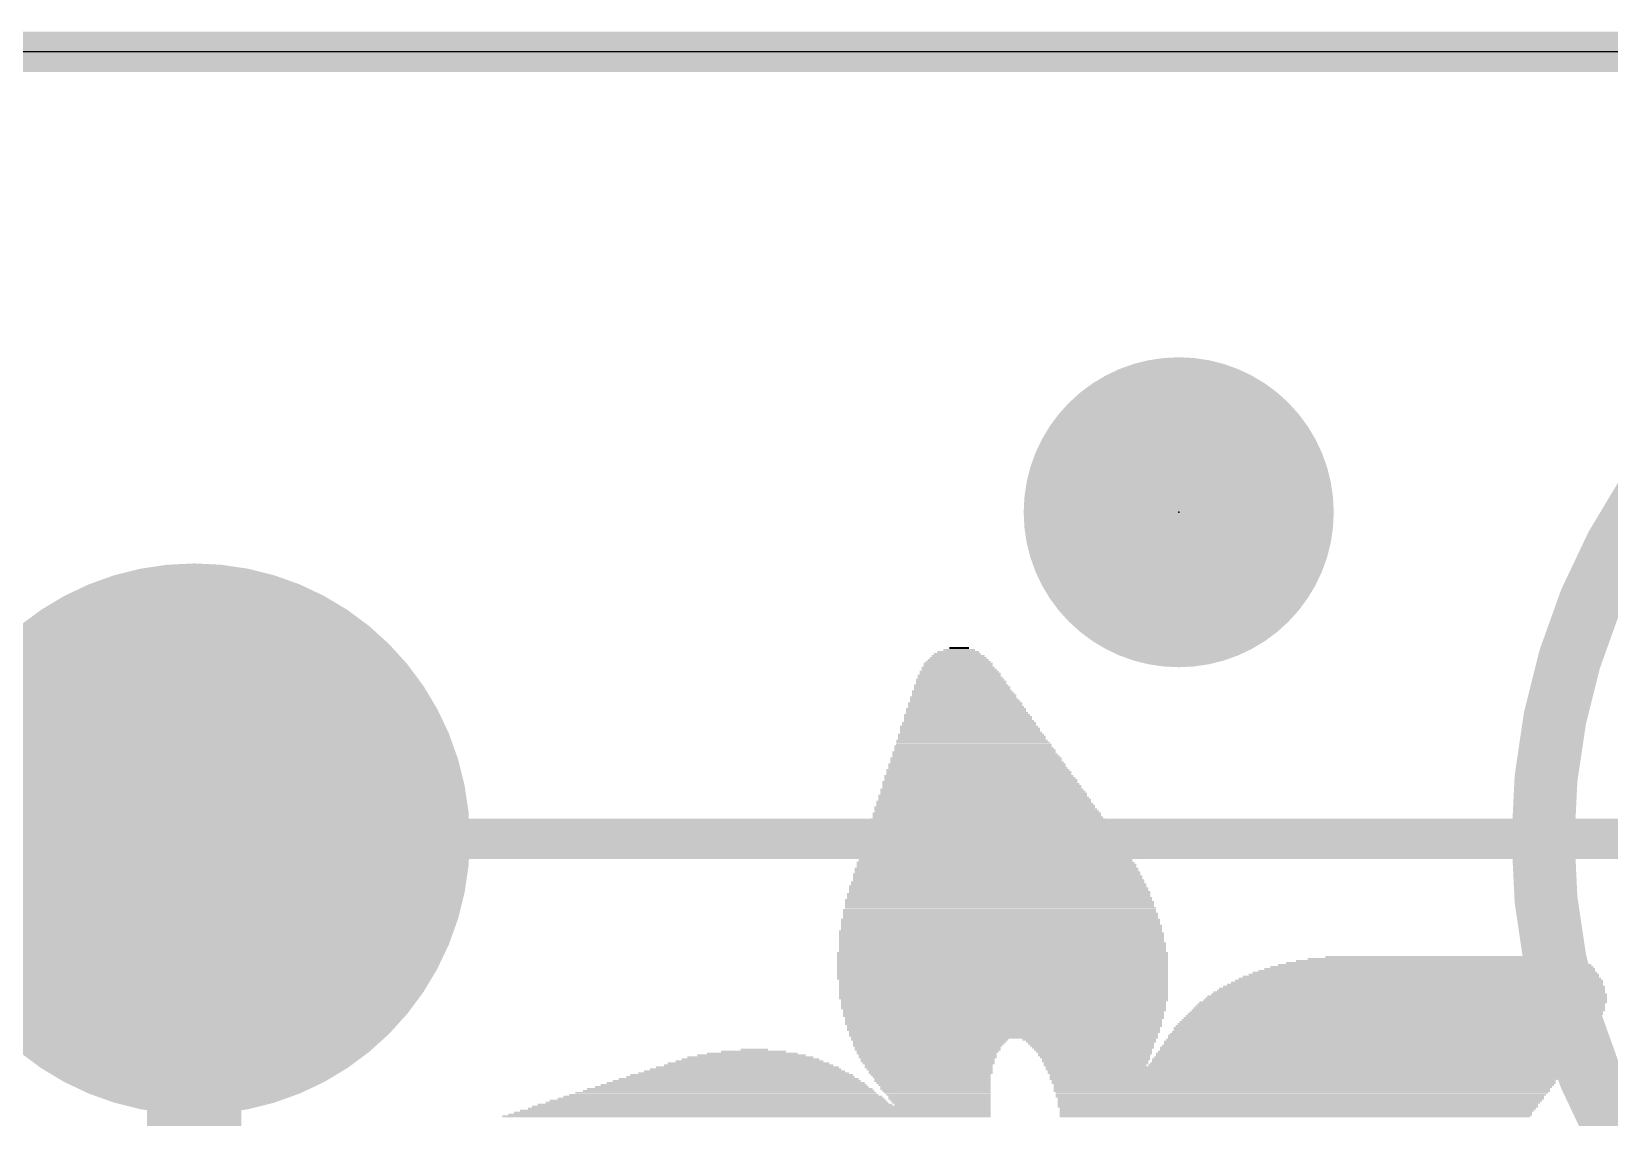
# Model space of a CAD drawing. Extents: x -0.1 to 34.1, y -8.2 to 17.8.
# Drawn here: x 15.99 to 21.07, y 14.34 to 17.85 of the extents above; entities that cross this region are included whole.
import ezdxf

# ---------------------------------------------------------------- set-up
doc = ezdxf.new("R2010")
doc.units = 0
for name, color, linetype in [('1', 12, 'CONTINUOUS'), ('17', 110, 'CONTINUOUS'), ('20', 53, 'CONTINUOUS'), ('21', 40, 'CONTINUOUS'), ('22', 6, 'CONTINUOUS'), ('23', 40, 'CONTINUOUS'), ('47', 253, 'CONTINUOUS')]:
    doc.layers.add(name, color=color, linetype=linetype)

# ---------------------------------------------------------------- blocks, each defined once
blk = doc.blocks.new('PIE')
at = {"const_width": 0.5}
blk.add_lwpolyline([(0, -0.25, 1), (0, 0.25, 1), (0, -0.25)], format="xyb", dxfattribs=at)
blk = doc.blocks.new('ROUNDP')
at = {"const_width": 0.5}
blk.add_lwpolyline([(0, -0.25, 1), (0, 0.25, 1), (0, -0.25)], format="xyb", dxfattribs=at)
blk = doc.blocks.new('RECT')
blk.add_solid([(-0.5, -0.5), (0.5, -0.5), (-0.5, 0.5), (0.5, 0.5)])

msp = doc.modelspace()

# ---------------------------------------------------------------- linework, layer by layer
at = {"layer": '1', "const_width": 0.3048}
msp.add_lwpolyline([(16.51, 15.24), (16.51, 12.446)], dxfattribs=at)
at = {"layer": '1', "const_width": 0.1524}
msp.add_lwpolyline([(16.5862, 15.24, 1), (16.4338, 15.24)], format="xyb", dxfattribs=at)
at = {"layer": '20'}
msp.add_line((22.86, 17.78), (2.54, 17.78), dxfattribs=at)
at = {"layer": '21', "const_width": 0.2032}
msp.add_lwpolyline([(22.86, 13.24, 1), (22.86, 17.24, 1), (22.86, 13.24)], format="xyb", dxfattribs=at)
at = {"layer": '23'}
msp.add_point((19.685, 16.2941), dxfattribs=at)
at = {"layer": '47', "const_width": 0.13}
for points in [[(12.319, 17.78), (34.081, 17.78)], [(12.7, 15.24), (31.287, 15.24)]]:
    msp.add_lwpolyline(points, dxfattribs=at)

# ---------------------------------------------------------------- block references
at = {"layer": '1'}
msp.add_blockref('PIE', (19.685, 16.2941), dxfattribs=at)
at = {"layer": '17', "xscale": 1.778, "yscale": 1.778, "rotation": 90}
msp.add_blockref('ROUNDP', (16.51, 15.24), dxfattribs=at)
msp.add_blockref('ROUNDP', (16.51, 15.24), dxfattribs=at)
at = {"layer": '22', "rotation": 180}
for p, xscale, yscale in [((18.9738, 15.8242), 0.1842, 0.0064), ((18.9738, 15.8306), 0.1714, 0.0063), ((18.9706, 15.8369), 0.1524, 0.0064), ((18.9738, 15.8433), 0.1334, 0.0063), ((18.977, 15.8496), 0.1016, 0.0064), ((18.977, 15.8559), 0.0635, 0.0063), ((18.977, 15.7797), 0.254, 0.0063), ((18.9802, 15.7734), 0.2603, 0.0064), ((18.9738, 15.7925), 0.235, 0.0063), ((18.977, 15.7861), 0.2413, 0.0064), ((18.9738, 15.8052), 0.2222, 0.0063), ((18.9738, 15.7988), 0.2222, 0.0064), ((18.9738, 15.8115), 0.2096, 0.0064), ((18.9738, 15.8178), 0.1968, 0.0063), ((18.9833, 15.7353), 0.3048, 0.0064), ((18.9865, 15.729), 0.3112, 0.0063), ((18.9865, 15.7226), 0.3112, 0.0064), ((18.9802, 15.7544), 0.2857, 0.0063), ((18.9834, 15.748), 0.2921, 0.0064), ((18.9834, 15.7416), 0.2921, 0.0063), ((18.977, 15.7671), 0.2667, 0.0063), ((18.9802, 15.7607), 0.2731, 0.0064), ((18.9961, 15.6782), 0.3683, 0.0063), ((18.9961, 15.6718), 0.3683, 0.0064), ((18.9897, 15.6972), 0.3429, 0.0064), ((18.9929, 15.6909), 0.3493, 0.0063), ((18.996, 15.6845), 0.3556, 0.0064), ((18.9865, 15.7163), 0.3238, 0.0063), ((18.9897, 15.7099), 0.3302, 0.0064), ((18.9929, 15.7035), 0.3365, 0.0063), ((19.0024, 15.6401), 0.4064, 0.0063), ((19.0055, 15.6337), 0.4127, 0.0064), ((19.0055, 15.6274), 0.4127, 0.0063), ((19.0087, 15.621), 0.4191, 0.0064), ((18.9992, 15.6591), 0.3874, 0.0064), ((18.9992, 15.6528), 0.3874, 0.0063), ((19.0023, 15.6464), 0.3937, 0.0064), ((18.9992, 15.6654), 0.3746, 0.0063), ((19.0151, 15.5766), 0.4699, 0.0063), ((19.0183, 15.5702), 0.4763, 0.0064), ((19.0087, 15.602), 0.4445, 0.0063), ((19.0119, 15.5956), 0.4508, 0.0064), ((19.0119, 15.5893), 0.4508, 0.0063), ((19.0151, 15.5829), 0.4572, 0.0064), ((19.0087, 15.6147), 0.4318, 0.0063), ((19.0087, 15.6083), 0.4318, 0.0064), ((19.0246, 15.5194), 0.527, 0.0064), ((19.0214, 15.5385), 0.508, 0.0063), ((19.0246, 15.5321), 0.5144, 0.0064), ((19.0278, 15.5258), 0.5207, 0.0063), ((19.0183, 15.5575), 0.4889, 0.0064), ((19.0215, 15.5512), 0.4953, 0.0063), ((19.0246, 15.5448), 0.5016, 0.0064), ((19.0183, 15.5639), 0.4763, 0.0063), ((19.0342, 15.4813), 0.5715, 0.0064), ((19.0342, 15.475), 0.5715, 0.0063), ((19.0373, 15.4686), 0.5778, 0.0064), ((19.031, 15.5004), 0.5525, 0.0063), ((19.031, 15.494), 0.5525, 0.0064), ((19.0341, 15.4877), 0.5588, 0.0063), ((19.0278, 15.5131), 0.5334, 0.0063), ((19.031, 15.5067), 0.5397, 0.0064), ((19.0436, 15.4242), 0.6287, 0.0063), ((19.0468, 15.4178), 0.635, 0.0064), ((19.0436, 15.4369), 0.6159, 0.0063), ((19.0468, 15.4305), 0.6223, 0.0064), ((19.0405, 15.4432), 0.6096, 0.0064), ((19.0373, 15.4623), 0.5906, 0.0063), ((19.0404, 15.4559), 0.5969, 0.0064), ((19.0404, 15.4496), 0.5969, 0.0063), ((19.0595, 15.367), 0.6858, 0.0064), ((19.0532, 15.3797), 0.6731, 0.0064), ((19.0564, 15.3734), 0.6795, 0.0063), ((19.05, 15.3988), 0.654, 0.0063), ((19.0532, 15.3924), 0.6604, 0.0064), ((19.0564, 15.3861), 0.6667, 0.0063), ((19.05, 15.4115), 0.6414, 0.0063), ((19.05, 15.4051), 0.6414, 0.0064), ((19.0659, 15.3226), 0.7366, 0.0063), ((19.0659, 15.3162), 0.7366, 0.0064), ((19.0595, 15.3416), 0.7112, 0.0064), ((19.0627, 15.3353), 0.7176, 0.0063), ((19.0659, 15.3289), 0.7239, 0.0064), ((19.0564, 15.3607), 0.6921, 0.0063), ((19.0596, 15.3543), 0.6985, 0.0064), ((19.0627, 15.348), 0.7048, 0.0063), ((19.0754, 15.2654), 0.7938, 0.0064), ((19.0754, 15.2781), 0.781, 0.0064), ((19.0754, 15.2718), 0.781, 0.0063), ((19.0722, 15.2972), 0.762, 0.0063), ((19.0722, 15.2908), 0.762, 0.0064), ((19.0754, 15.2845), 0.7684, 0.0063), ((19.0691, 15.3035), 0.7557, 0.0064), ((19.0691, 15.3099), 0.7429, 0.0063), ((19.0849, 15.221), 0.8382, 0.0063), ((19.0881, 15.2146), 0.8446, 0.0064), ((19.0817, 15.24), 0.8191, 0.0064), ((19.0849, 15.2337), 0.8255, 0.0063), ((19.0881, 15.2273), 0.8318, 0.0064), ((19.0785, 15.2591), 0.8001, 0.0063), ((19.0817, 15.2527), 0.8065, 0.0064), ((19.0817, 15.2464), 0.8065, 0.0063), ((19.0945, 15.1638), 0.8953, 0.0064), ((19.0913, 15.1829), 0.8763, 0.0063), ((19.0945, 15.1765), 0.8827, 0.0064), ((19.0945, 15.1702), 0.8827, 0.0063), ((19.0881, 15.2019), 0.8572, 0.0064), ((19.0913, 15.1956), 0.8636, 0.0063), ((19.0913, 15.1892), 0.8636, 0.0064), ((19.0913, 15.2083), 0.8509, 0.0063), ((19.0977, 15.1257), 0.9271, 0.0064), ((19.1008, 15.1194), 0.9334, 0.0063), ((19.1008, 15.113), 0.9334, 0.0064), ((19.0976, 15.1448), 0.9144, 0.0063), ((19.0976, 15.1384), 0.9144, 0.0064), ((19.1008, 15.1321), 0.9208, 0.0063), ((19.0977, 15.1575), 0.9017, 0.0063), ((19.0977, 15.1511), 0.9017, 0.0064), ((19.104, 15.0622), 0.9779, 0.0064), ((19.1008, 15.0876), 0.9588, 0.0064), ((19.104, 15.0813), 0.9652, 0.0063), ((19.104, 15.0749), 0.9652, 0.0064), ((19.1072, 15.0686), 0.9715, 0.0063), ((19.1008, 15.1003), 0.9462, 0.0064), ((19.104, 15.094), 0.9525, 0.0063), ((19.104, 15.1067), 0.9398, 0.0063), ((19.1072, 15.0114), 1.0097, 0.0064), ((19.104, 15.0432), 0.9906, 0.0063), ((19.1104, 15.0178), 1.0033, 0.0063), ((19.1072, 15.0368), 0.9969, 0.0064), ((19.1072, 15.0305), 0.9969, 0.0063), ((19.1072, 15.0241), 0.9969, 0.0064), ((19.104, 15.0559), 0.9779, 0.0063), ((19.1072, 15.0495), 0.9843, 0.0064), ((19.1104, 14.9797), 1.0287, 0.0063), ((19.1104, 14.9733), 1.0287, 0.0064), ((19.1104, 14.967), 1.0287, 0.0063), ((19.1135, 14.9606), 1.035, 0.0064), ((19.1072, 15.0051), 1.0097, 0.0063), ((19.1103, 14.9987), 1.016, 0.0064), ((19.1103, 14.9924), 1.016, 0.0063), ((19.1103, 14.986), 1.016, 0.0064), ((19.1103, 14.9416), 1.0414, 0.0063), ((19.1135, 14.9352), 1.0478, 0.0064), ((19.1135, 14.9289), 1.0478, 0.0063), ((19.1135, 14.9225), 1.0478, 0.0064), ((19.1135, 14.9162), 1.0478, 0.0063), ((19.1135, 14.9098), 1.0478, 0.0064), ((19.1135, 14.9543), 1.035, 0.0063), ((19.1135, 14.9479), 1.035, 0.0064), ((19.1167, 14.8717), 1.0668, 0.0064), ((19.1167, 14.8654), 1.0668, 0.0063), ((19.1167, 14.859), 1.0668, 0.0064), ((19.1166, 14.9035), 1.0541, 0.0063), ((19.1166, 14.8971), 1.0541, 0.0064), ((19.1166, 14.8908), 1.0541, 0.0063), ((19.1166, 14.8844), 1.0541, 0.0064), ((19.1166, 14.878), 1.0541, 0.0063), ((20.555, 14.859), 0.7937, 0.0064), ((19.1167, 14.8527), 1.0668, 0.0063), ((19.1167, 14.8463), 1.0668, 0.0064), ((19.1167, 14.8399), 1.0668, 0.0063), ((19.1167, 14.8336), 1.0668, 0.0064), ((19.1167, 14.8273), 1.0668, 0.0063), ((19.1167, 14.8209), 1.0668, 0.0064), ((19.1167, 14.8146), 1.0668, 0.0063), ((19.1167, 14.8082), 1.0668, 0.0064), ((20.4788, 14.8082), 1.1113, 0.0064), ((20.4851, 14.8146), 1.0858, 0.0063), ((20.4946, 14.8209), 1.0668, 0.0064), ((20.501, 14.8273), 1.0414, 0.0063), ((20.5105, 14.8336), 1.0096, 0.0064), ((20.5169, 14.8399), 0.9715, 0.0063), ((20.5264, 14.8463), 0.9271, 0.0064), ((20.539, 14.8527), 0.8763, 0.0063), ((19.1167, 14.8018), 1.0668, 0.0063), ((19.1167, 14.7955), 1.0668, 0.0064), ((19.1167, 14.7892), 1.0668, 0.0063), ((19.1198, 14.7828), 1.0605, 0.0064), ((19.1198, 14.7765), 1.0605, 0.0063), ((19.1198, 14.7701), 1.0605, 0.0064), ((19.1198, 14.7637), 1.0605, 0.0063), ((19.1198, 14.7574), 1.0605, 0.0064), ((20.4375, 14.7574), 1.2446, 0.0064), ((20.4439, 14.7637), 1.2319, 0.0063), ((20.447, 14.7701), 1.2128, 0.0064), ((20.4534, 14.7765), 1.2001, 0.0063), ((20.4597, 14.7828), 1.1874, 0.0064), ((20.4629, 14.7892), 1.1684, 0.0063), ((20.4661, 14.7955), 1.1493, 0.0064), ((20.4756, 14.8018), 1.1303, 0.0063), ((19.1198, 14.7511), 1.0605, 0.0063), ((19.1198, 14.7447), 1.0605, 0.0064), ((19.1198, 14.7384), 1.0605, 0.0063), ((19.1198, 14.732), 1.0605, 0.0064), ((19.1198, 14.7256), 1.0605, 0.0063), ((19.123, 14.7193), 1.0541, 0.0064), ((19.1198, 14.713), 1.0477, 0.0063), ((19.1198, 14.7066), 1.0477, 0.0064), ((20.4026, 14.7066), 1.3145, 0.0064), ((20.4089, 14.713), 1.3144, 0.0063), ((20.4153, 14.7193), 1.3017, 0.0064), ((20.4184, 14.7256), 1.2954, 0.0063), ((20.4216, 14.732), 1.289, 0.0064), ((20.428, 14.7384), 1.2763, 0.0063), ((20.428, 14.7447), 1.2637, 0.0064), ((20.4343, 14.7511), 1.251, 0.0063), ((19.1198, 14.7003), 1.0477, 0.0063), ((19.1198, 14.6939), 1.0477, 0.0064), ((19.123, 14.6875), 1.0414, 0.0063), ((19.1198, 14.6812), 1.0351, 0.0064), ((19.1198, 14.6749), 1.0351, 0.0063), ((19.1198, 14.6685), 1.0351, 0.0064), ((19.123, 14.6622), 1.0287, 0.0063), ((19.1198, 14.6558), 1.0223, 0.0064), ((20.3676, 14.6558), 1.3462, 0.0064), ((20.374, 14.6622), 1.3462, 0.0063), ((20.3772, 14.6685), 1.3399, 0.0064), ((20.3835, 14.6749), 1.3398, 0.0063), ((20.3866, 14.6812), 1.3335, 0.0064), ((20.3931, 14.6875), 1.3335, 0.0063), ((20.3962, 14.6939), 1.3272, 0.0064), ((20.3994, 14.7003), 1.3208, 0.0063), ((19.1198, 14.6494), 1.0223, 0.0063), ((19.1198, 14.6431), 1.0223, 0.0064), ((19.123, 14.6368), 1.016, 0.0063), ((19.1198, 14.6304), 1.0097, 0.0064), ((19.1198, 14.6241), 1.0097, 0.0063), ((19.123, 14.6177), 1.0033, 0.0064), ((19.1198, 14.6113), 0.9969, 0.0063), ((19.1198, 14.605), 0.9969, 0.0064), ((20.3296, 14.605), 1.3589, 0.0064), ((20.3359, 14.6113), 1.3589, 0.0063), ((20.3391, 14.6177), 1.3525, 0.0064), ((20.3485, 14.6304), 1.3589, 0.0064), ((20.3454, 14.6241), 1.3526, 0.0063), ((20.355, 14.6368), 1.3589, 0.0063), ((20.3581, 14.6431), 1.3526, 0.0064), ((20.3645, 14.6494), 1.3525, 0.0063), ((18.3134, 14.5542), 0.2096, 0.0064), ((18.3165, 14.5606), 0.0889, 0.0063), ((19.123, 14.5987), 0.9906, 0.0063), ((18.8817, 14.5923), 0.508, 0.0064), ((18.8818, 14.586), 0.4953, 0.0063), ((18.8786, 14.5796), 0.4889, 0.0064), ((18.8754, 14.5732), 0.4826, 0.0063), ((18.8754, 14.5669), 0.4699, 0.0064), ((18.8754, 14.5606), 0.4699, 0.0063), ((18.8754, 14.5542), 0.4572, 0.0064), ((19.3961, 14.5923), 0.4318, 0.0064), ((19.4025, 14.586), 0.4191, 0.0063), ((19.4024, 14.5796), 0.4064, 0.0064), ((19.4056, 14.5732), 0.4, 0.0063), ((19.4088, 14.5669), 0.3937, 0.0064), ((19.4088, 14.5606), 0.381, 0.0063), ((19.412, 14.5542), 0.3747, 0.0064), ((20.2946, 14.5542), 1.3526, 0.0064), ((20.3041, 14.5669), 1.3589, 0.0064), ((20.301, 14.5606), 1.3525, 0.0063), ((20.3073, 14.5732), 1.3526, 0.0063), ((20.3169, 14.586), 1.3589, 0.0063), ((20.3137, 14.5796), 1.3525, 0.0064), ((20.3232, 14.5923), 1.3589, 0.0064), ((20.3264, 14.5987), 1.3525, 0.0063), ((18.2944, 14.5034), 0.5905, 0.0064), ((18.2976, 14.5098), 0.5461, 0.0063), ((18.2976, 14.5161), 0.5207, 0.0064), ((18.3007, 14.5225), 0.4762, 0.0063), ((18.3039, 14.5288), 0.4445, 0.0064), ((18.3039, 14.5352), 0.4064, 0.0063), ((18.3071, 14.5415), 0.3493, 0.0064), ((18.3102, 14.5479), 0.2921, 0.0063), ((18.8722, 14.5479), 0.4508, 0.0063), ((18.8754, 14.5415), 0.4445, 0.0064), ((18.8754, 14.5352), 0.4445, 0.0063), ((18.8754, 14.5288), 0.4318, 0.0064), ((18.8754, 14.5225), 0.4318, 0.0063), ((18.8786, 14.5161), 0.4255, 0.0064), ((18.8786, 14.5098), 0.4127, 0.0063), ((18.8786, 14.5034), 0.4127, 0.0064), ((19.4152, 14.5479), 0.3683, 0.0063), ((19.412, 14.5415), 0.3619, 0.0064), ((19.4151, 14.5352), 0.3556, 0.0063), ((19.4183, 14.5288), 0.3492, 0.0064), ((19.4152, 14.5225), 0.3429, 0.0063), ((19.4183, 14.5161), 0.3366, 0.0064), ((19.4151, 14.5098), 0.3302, 0.0063), ((20.0946, 14.5034), 1.6764, 0.0064), ((20.2629, 14.5098), 1.3525, 0.0063), ((20.2692, 14.5161), 1.3526, 0.0064), ((20.2756, 14.5288), 1.3525, 0.0064), ((20.2756, 14.5225), 1.3525, 0.0063), ((20.2819, 14.5352), 1.3526, 0.0063), ((20.2915, 14.5479), 1.3589, 0.0063), ((20.2883, 14.5415), 1.3525, 0.0064), ((18.2563, 14.4526), 0.8319, 0.0064), ((18.2595, 14.459), 0.8001, 0.0063), ((18.2658, 14.4653), 0.7747, 0.0064), ((18.2721, 14.4717), 0.7366, 0.0063), ((18.2753, 14.478), 0.7176, 0.0064), ((18.2817, 14.4844), 0.6795, 0.0063), ((18.2849, 14.4907), 0.6477, 0.0064), ((18.288, 14.4971), 0.616, 0.0063), ((18.8817, 14.4971), 0.4064, 0.0063), ((18.8849, 14.4907), 0.4, 0.0064), ((18.8849, 14.4844), 0.4, 0.0063), ((18.8849, 14.478), 0.3874, 0.0064), ((18.8881, 14.4717), 0.381, 0.0063), ((18.8912, 14.4653), 0.3747, 0.0064), ((18.8912, 14.459), 0.3747, 0.0063), ((18.8945, 14.4526), 0.3683, 0.0064), ((20.0946, 14.4971), 1.6764, 0.0063), ((20.0914, 14.4844), 1.6574, 0.0063), ((20.0946, 14.4907), 1.6637, 0.0064), ((20.0914, 14.478), 1.6446, 0.0064), ((20.0914, 14.4717), 1.6446, 0.0063), ((20.0883, 14.4653), 1.6383, 0.0064), ((20.0882, 14.459), 1.6256, 0.0063), ((20.0882, 14.4526), 1.6256, 0.0064), ((18.2087, 14.4018), 1.0541, 0.0064), ((18.215, 14.4082), 1.0287, 0.0063), ((18.2182, 14.4145), 0.9969, 0.0064), ((18.2245, 14.4209), 0.9716, 0.0063), ((18.234, 14.4272), 0.9398, 0.0064), ((18.2372, 14.4336), 0.9208, 0.0063), ((18.2436, 14.4399), 0.8827, 0.0064), ((18.2499, 14.4463), 0.8572, 0.0063), ((18.8976, 14.4463), 0.362, 0.0063), ((18.9008, 14.4399), 0.3556, 0.0064), ((18.9008, 14.4336), 0.3556, 0.0063), ((18.904, 14.4272), 0.3493, 0.0064), ((18.9072, 14.4209), 0.3429, 0.0063), ((18.9103, 14.4145), 0.3366, 0.0064), ((18.9135, 14.4082), 0.3302, 0.0063), ((18.9135, 14.4018), 0.3302, 0.0064), ((20.0883, 14.4463), 1.6129, 0.0063), ((20.0819, 14.4336), 1.6002, 0.0063), ((20.0819, 14.4272), 1.6002, 0.0064), ((20.0851, 14.4399), 1.6065, 0.0064), ((20.0818, 14.4209), 1.5875, 0.0063), ((20.0787, 14.4145), 1.5812, 0.0064), ((20.0755, 14.4082), 1.5748, 0.0063), ((20.0787, 14.4018), 1.5684, 0.0064), ((18.3007, 14.351), 1.5558, 0.0064), ((18.3102, 14.3574), 1.5367, 0.0063), ((18.3198, 14.3637), 1.5177, 0.0064), ((18.3325, 14.3701), 1.4923, 0.0063), ((18.3388, 14.3764), 1.4796, 0.0064), ((18.1896, 14.3828), 1.143, 0.0063), ((18.1959, 14.3891), 1.1049, 0.0064), ((18.1991, 14.3955), 1.0858, 0.0063), ((18.9167, 14.3955), 0.3239, 0.0063), ((18.9199, 14.3891), 0.3175, 0.0064), ((18.923, 14.3828), 0.3112, 0.0063), ((20.0755, 14.3955), 1.5621, 0.0063), ((20.0724, 14.3891), 1.5557, 0.0064), ((20.0692, 14.3828), 1.5494, 0.0063), ((20.0692, 14.3764), 1.5494, 0.0064), ((20.0692, 14.3701), 1.5367, 0.0063), ((20.066, 14.3637), 1.5304, 0.0064), ((20.0628, 14.3574), 1.524, 0.0063), ((20.0628, 14.351), 1.524, 0.0064), ((18.2912, 14.3447), 1.5748, 0.0063), ((20.0597, 14.3447), 1.5177, 0.0063)]:
    msp.add_blockref('RECT', p, dxfattribs=dict(at, xscale=xscale, yscale=yscale))

doc.saveas('drawing.dxf')
